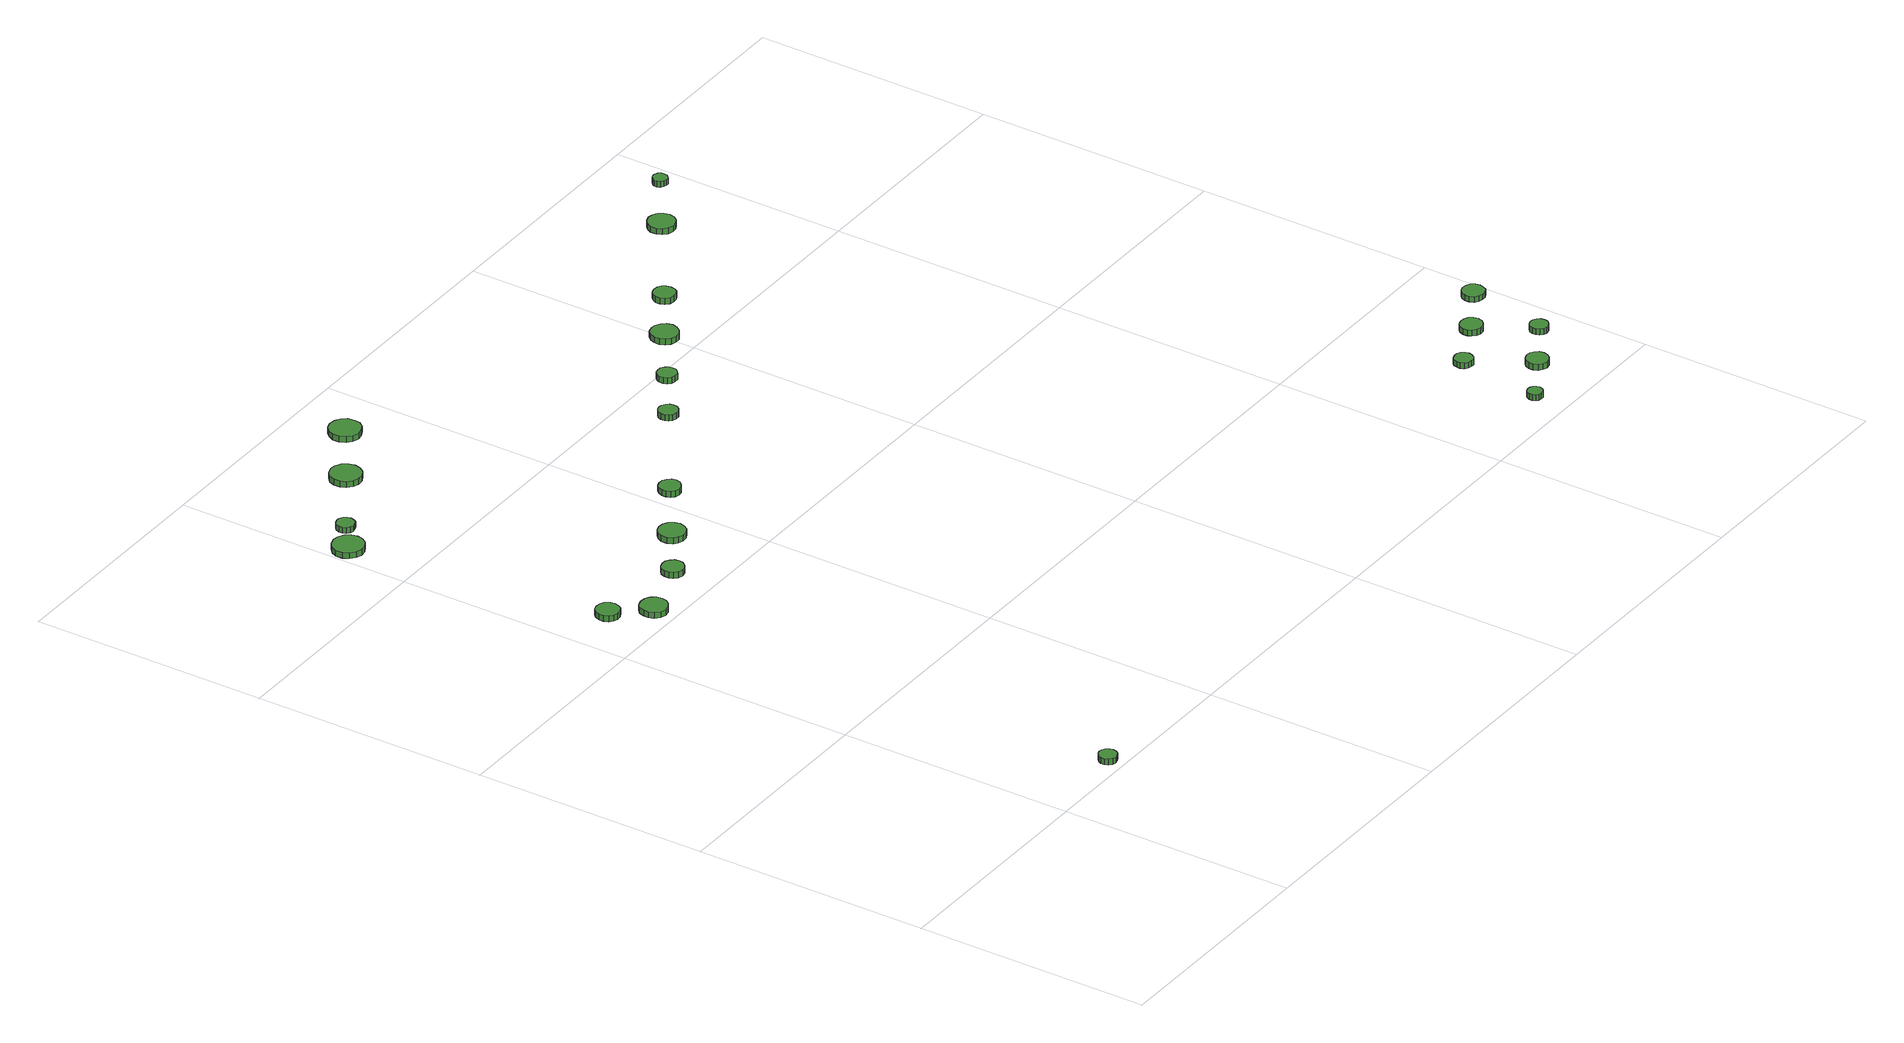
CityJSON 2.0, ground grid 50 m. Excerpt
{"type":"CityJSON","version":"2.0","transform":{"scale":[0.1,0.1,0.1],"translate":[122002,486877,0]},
"CityObjects":{
"tree1":{"type":"SolitaryVegetationObject","attributes":{"function":"something"},"geometry":[{"type":"MultiSurface","lod":"1","boundaries":[[[0,1,2,3,4,5,6,7,8,9,10,11,12,13,14]],[[15,16,17,18,19,20,21,22,23,24,25,26,27,28,29]],[[0,29,28,1]],[[1,28,27,2]],[[2,27,26,3]],[[3,26,25,4]],[[4,25,24,5]],[[5,24,23,6]],[[6,23,22,7]],[[7,22,21,8]],[[8,21,20,9]],[[9,20,19,10]],[[10,19,18,11]],[[11,18,17,12]],[[12,17,16,13]],[[13,16,15,14]],[[14,15,29,0]]]}]},
"tree2":{"type":"SolitaryVegetationObject","attributes":{"function":"something"},"geometry":[{"type":"MultiSurface","lod":"1","boundaries":[[[30,31,32,33,34,35,36,37,38,39,40,41,42,43,44]],[[45,46,47,48,49,50,51,52,53,54,55,56,57,58,59]],[[30,59,58,31]],[[31,58,57,32]],[[32,57,56,33]],[[33,56,55,34]],[[34,55,54,35]],[[35,54,53,36]],[[36,53,52,37]],[[37,52,51,38]],[[38,51,50,39]],[[39,50,49,40]],[[40,49,48,41]],[[41,48,47,42]],[[42,47,46,43]],[[43,46,45,44]],[[44,45,59,30]]]}]},
"tree3":{"type":"SolitaryVegetationObject","attributes":{"function":"something"},"geometry":[{"type":"MultiSurface","lod":"1","boundaries":[[[60,61,62,63,64,65,66,67,68,69,70,71,72,73,74]],[[75,76,77,78,79,80,81,82,83,84,85,86,87,88,89]],[[60,89,88,61]],[[61,88,87,62]],[[62,87,86,63]],[[63,86,85,64]],[[64,85,84,65]],[[65,84,83,66]],[[66,83,82,67]],[[67,82,81,68]],[[68,81,80,69]],[[69,80,79,70]],[[70,79,78,71]],[[71,78,77,72]],[[72,77,76,73]],[[73,76,75,74]],[[74,75,89,60]]]}]},
"tree4":{"type":"SolitaryVegetationObject","attributes":{"function":"something"},"geometry":[{"type":"MultiSurface","lod":"1","boundaries":[[[90,91,92,93,94,95,96,97,98,99,100,101,102,103,104]],[[105,106,107,108,109,110,111,112,113,114,115,116,117,118,119]],[[90,119,118,91]],[[91,118,117,92]],[[92,117,116,93]],[[93,116,115,94]],[[94,115,114,95]],[[95,114,113,96]],[[96,113,112,97]],[[97,112,111,98]],[[98,111,110,99]],[[99,110,109,100]],[[100,109,108,101]],[[101,108,107,102]],[[102,107,106,103]],[[103,106,105,104]],[[104,105,119,90]]]}]},
"tree5":{"type":"SolitaryVegetationObject","attributes":{"function":"something"},"geometry":[{"type":"MultiSurface","lod":"1","boundaries":[[[120,121,122,123,124,125,126,127,128,129,130,131,132,133,134]],[[135,136,137,138,139,140,141,142,143,144,145,146,147,148,149]],[[120,149,148,121]],[[121,148,147,122]],[[122,147,146,123]],[[123,146,145,124]],[[124,145,144,125]],[[125,144,143,126]],[[126,143,142,127]],[[127,142,141,128]],[[128,141,140,129]],[[129,140,139,130]],[[130,139,138,131]],[[131,138,137,132]],[[132,137,136,133]],[[133,136,135,134]],[[134,135,149,120]]]}]},
"tree6":{"type":"SolitaryVegetationObject","attributes":{"function":"something"},"geometry":[{"type":"MultiSurface","lod":"1","boundaries":[[[150,151,152,153,154,155,156,157,158,159,160,161,162,163,164]],[[165,166,167,168,169,170,171,172,173,174,175,176,177,178,179]],[[150,179,178,151]],[[151,178,177,152]],[[152,177,176,153]],[[153,176,175,154]],[[154,175,174,155]],[[155,174,173,156]],[[156,173,172,157]],[[157,172,171,158]],[[158,171,170,159]],[[159,170,169,160]],[[160,169,168,161]],[[161,168,167,162]],[[162,167,166,163]],[[163,166,165,164]],[[164,165,179,150]]]}]},
"tree7":{"type":"SolitaryVegetationObject","attributes":{"function":"something"},"geometry":[{"type":"MultiSurface","lod":"1","boundaries":[[[180,181,182,183,184,185,186,187,188,189,190,191,192,193,194]],[[195,196,197,198,199,200,201,202,203,204,205,206,207,208,209]],[[180,209,208,181]],[[181,208,207,182]],[[182,207,206,183]],[[183,206,205,184]],[[184,205,204,185]],[[185,204,203,186]],[[186,203,202,187]],[[187,202,201,188]],[[188,201,200,189]],[[189,200,199,190]],[[190,199,198,191]],[[191,198,197,192]],[[192,197,196,193]],[[193,196,195,194]],[[194,195,209,180]]]}]},
"tree8":{"type":"SolitaryVegetationObject","attributes":{"function":"something"},"geometry":[{"type":"MultiSurface","lod":"1","boundaries":[[[210,211,212,213,214,215,216,217,218,219,220,221,222,223,224]],[[225,226,227,228,229,230,231,232,233,234,235,236,237,238,239]],[[210,239,238,211]],[[211,238,237,212]],[[212,237,236,213]],[[213,236,235,214]],[[214,235,234,215]],[[215,234,233,216]],[[216,233,232,217]],[[217,232,231,218]],[[218,231,230,219]],[[219,230,229,220]],[[220,229,228,221]],[[221,228,227,222]],[[222,227,226,223]],[[223,226,225,224]],[[224,225,239,210]]]}]},
"tree9":{"type":"SolitaryVegetationObject","attributes":{"function":"something"},"geometry":[{"type":"MultiSurface","lod":"1","boundaries":[[[240,241,242,243,244,245,246,247,248,249,250,251,252,253,254]],[[255,256,257,258,259,260,261,262,263,264,265,266,267,268,269]],[[240,269,268,241]],[[241,268,267,242]],[[242,267,266,243]],[[243,266,265,244]],[[244,265,264,245]],[[245,264,263,246]],[[246,263,262,247]],[[247,262,261,248]],[[248,261,260,249]],[[249,260,259,250]],[[250,259,258,251]],[[251,258,257,252]],[[252,257,256,253]],[[253,256,255,254]],[[254,255,269,240]]]}]},
"tree10":{"type":"SolitaryVegetationObject","attributes":{"function":"something"},"geometry":[{"type":"MultiSurface","lod":"1","boundaries":[[[270,271,272,273,274,275,276,277,278,279,280,281,282,283,284]],[[285,286,287,288,289,290,291,292,293,294,295,296,297,298,299]],[[270,299,298,271]],[[271,298,297,272]],[[272,297,296,273]],[[273,296,295,274]],[[274,295,294,275]],[[275,294,293,276]],[[276,293,292,277]],[[277,292,291,278]],[[278,291,290,279]],[[279,290,289,280]],[[280,289,288,281]],[[281,288,287,282]],[[282,287,286,283]],[[283,286,285,284]],[[284,285,299,270]]]}]},
"tree11":{"type":"SolitaryVegetationObject","attributes":{"function":"something"},"geometry":[{"type":"MultiSurface","lod":"1","boundaries":[[[300,301,302,303,304,305,306,307,308,309,310,311,312,313,314]],[[315,316,317,318,319,320,321,322,323,324,325,326,327,328,329]],[[300,329,328,301]],[[301,328,327,302]],[[302,327,326,303]],[[303,326,325,304]],[[304,325,324,305]],[[305,324,323,306]],[[306,323,322,307]],[[307,322,321,308]],[[308,321,320,309]],[[309,320,319,310]],[[310,319,318,311]],[[311,318,317,312]],[[312,317,316,313]],[[313,316,315,314]],[[314,315,329,300]]]}]},
"tree12":{"type":"SolitaryVegetationObject","attributes":{"function":"something"},"geometry":[{"type":"MultiSurface","lod":"1","boundaries":[[[330,331,332,333,334,335,336,337,338,339,340,341,342,343,344]],[[345,346,347,348,349,350,351,352,353,354,355,356,357,358,359]],[[330,359,358,331]],[[331,358,357,332]],[[332,357,356,333]],[[333,356,355,334]],[[334,355,354,335]],[[335,354,353,336]],[[336,353,352,337]],[[337,352,351,338]],[[338,351,350,339]],[[339,350,349,340]],[[340,349,348,341]],[[341,348,347,342]],[[342,347,346,343]],[[343,346,345,344]],[[344,345,359,330]]]}]},
"tree13":{"type":"SolitaryVegetationObject","attributes":{"function":"something"},"geometry":[{"type":"MultiSurface","lod":"1","boundaries":[[[360,361,362,363,364,365,366,367,368,369,370,371,372,373,374]],[[375,376,377,378,379,380,381,382,383,384,385,386,387,388,389]],[[360,389,388,361]],[[361,388,387,362]],[[362,387,386,363]],[[363,386,385,364]],[[364,385,384,365]],[[365,384,383,366]],[[366,383,382,367]],[[367,382,381,368]],[[368,381,380,369]],[[369,380,379,370]],[[370,379,378,371]],[[371,378,377,372]],[[372,377,376,373]],[[373,376,375,374]],[[374,375,389,360]]]}]},
"tree14":{"type":"SolitaryVegetationObject","attributes":{"function":"something"},"geometry":[{"type":"MultiSurface","lod":"1","boundaries":[[[390,391,392,393,394,395,396,397,398,399,400,401,402,403,404]],[[405,406,407,408,409,410,411,412,413,414,415,416,417,418,419]],[[390,419,418,391]],[[391,418,417,392]],[[392,417,416,393]],[[393,416,415,394]],[[394,415,414,395]],[[395,414,413,396]],[[396,413,412,397]],[[397,412,411,398]],[[398,411,410,399]],[[399,410,409,400]],[[400,409,408,401]],[[401,408,407,402]],[[402,407,406,403]],[[403,406,405,404]],[[404,405,419,390]]]}]},
"tree15":{"type":"SolitaryVegetationObject","attributes":{"function":"something"},"geometry":[{"type":"MultiSurface","lod":"1","boundaries":[[[420,421,422,423,424,425,426,427,428,429,430,431,432,433,434]],[[435,436,437,438,439,440,441,442,443,444,445,446,447,448,449]],[[420,449,448,421]],[[421,448,447,422]],[[422,447,446,423]],[[423,446,445,424]],[[424,445,444,425]],[[425,444,443,426]],[[426,443,442,427]],[[427,442,441,428]],[[428,441,440,429]],[[429,440,439,430]],[[430,439,438,431]],[[431,438,437,432]],[[432,437,436,433]],[[433,436,435,434]],[[434,435,449,420]]]}]},
"tree16":{"type":"SolitaryVegetationObject","attributes":{"function":"something"},"geometry":[{"type":"MultiSurface","lod":"1","boundaries":[[[450,451,452,453,454,455,456,457,458,459,460,461,462,463,464]],[[465,466,467,468,469,470,471,472,473,474,475,476,477,478,479]],[[450,479,478,451]],[[451,478,477,452]],[[452,477,476,453]],[[453,476,475,454]],[[454,475,474,455]],[[455,474,473,456]],[[456,473,472,457]],[[457,472,471,458]],[[458,471,470,459]],[[459,470,469,460]],[[460,469,468,461]],[[461,468,467,462]],[[462,467,466,463]],[[463,466,465,464]],[[464,465,479,450]]]}]},
"tree17":{"type":"SolitaryVegetationObject","attributes":{"function":"something"},"geometry":[{"type":"MultiSurface","lod":"1","boundaries":[[[480,481,482,483,484,485,486,487,488,489,490,491,492,493,494]],[[495,496,497,498,499,500,501,502,503,504,505,506,507,508,509]],[[480,509,508,481]],[[481,508,507,482]],[[482,507,506,483]],[[483,506,505,484]],[[484,505,504,485]],[[485,504,503,486]],[[486,503,502,487]],[[487,502,501,488]],[[488,501,500,489]],[[489,500,499,490]],[[490,499,498,491]],[[491,498,497,492]],[[492,497,496,493]],[[493,496,495,494]],[[494,495,509,480]]]}]},
"tree18":{"type":"SolitaryVegetationObject","attributes":{"function":"something"},"geometry":[{"type":"MultiSurface","lod":"1","boundaries":[[[510,511,512,513,514,515,516,517,518,519,520,521,522,523,524]],[[525,526,527,528,529,530,531,532,533,534,535,536,537,538,539]],[[510,539,538,511]],[[511,538,537,512]],[[512,537,536,513]],[[513,536,535,514]],[[514,535,534,515]],[[515,534,533,516]],[[516,533,532,517]],[[517,532,531,518]],[[518,531,530,519]],[[519,530,529,520]],[[520,529,528,521]],[[521,528,527,522]],[[522,527,526,523]],[[523,526,525,524]],[[524,525,539,510]]]}]},
"tree19":{"type":"SolitaryVegetationObject","attributes":{"function":"something"},"geometry":[{"type":"MultiSurface","lod":"1","boundaries":[[[540,541,542,543,544,545,546,547,548,549,550,551,552,553,554]],[[555,556,557,558,559,560,561,562,563,564,565,566,567,568,569]],[[540,569,568,541]],[[541,568,567,542]],[[542,567,566,543]],[[543,566,565,544]],[[544,565,564,545]],[[545,564,563,546]],[[546,563,562,547]],[[547,562,561,548]],[[548,561,560,549]],[[549,560,559,550]],[[550,559,558,551]],[[551,558,557,552]],[[552,557,556,553]],[[553,556,555,554]],[[554,555,569,540]]]}]},
"tree20":{"type":"SolitaryVegetationObject","attributes":{"function":"something"},"geometry":[{"type":"MultiSurface","lod":"1","boundaries":[[[570,571,572,573,574,575,576,577,578,579,580,581,582,583,584]],[[585,586,587,588,589,590,591,592,593,594,595,596,597,598,599]],[[570,599,598,571]],[[571,598,597,572]],[[572,597,596,573]],[[573,596,595,574]],[[574,595,594,575]],[[575,594,593,576]],[[576,593,592,577]],[[577,592,591,578]],[[578,591,590,579]],[[579,590,589,580]],[[580,589,588,581]],[[581,588,587,582]],[[582,587,586,583]],[[583,586,585,584]],[[584,585,599,570]]]}]},
"tree21":{"type":"SolitaryVegetationObject","attributes":{"function":"something"},"geometry":[{"type":"MultiSurface","lod":"1","boundaries":[[[600,601,602,603,604,605,606,607,608,609,610,611,612,613,614]],[[615,616,617,618,619,620,621,622,623,624,625,626,627,628,629]],[[600,629,628,601]],[[601,628,627,602]],[[602,627,626,603]],[[603,626,625,604]],[[604,625,624,605]],[[605,624,623,606]],[[606,623,622,607]],[[607,622,621,608]],[[608,621,620,609]],[[609,620,619,610]],[[610,619,618,611]],[[611,618,617,612]],[[612,617,616,613]],[[613,616,615,614]],[[614,615,629,600]]]}]},
"tree22":{"type":"SolitaryVegetationObject","attributes":{"function":"something"},"geometry":[{"type":"MultiSurface","lod":"1","boundaries":[[[630,631,632,633,634,635,636,637,638,639,640,641,642,643,644]],[[645,646,647,648,649,650,651,652,653,654,655,656,657,658,659]],[[630,659,658,631]],[[631,658,657,632]],[[632,657,656,633]],[[633,656,655,634]],[[634,655,654,635]],[[635,654,653,636]],[[636,653,652,637]],[[637,652,651,638]],[[638,651,650,639]],[[639,650,649,640]],[[640,649,648,641]],[[641,648,647,642]],[[642,647,646,643]],[[643,646,645,644]],[[644,645,659,630]]]}]}
},
"vertices":[
[208,29,22],[206,36,22],[202,43,22],[195,47,22],[187,48,22],[180,45,22],[174,40,22],[171,33,22],[171,25,22],[174,18,22],[180,12,22],[187,10,22],[195,11,22],[202,15,22],[206,21,22],[206,21,9],[202,15,9],[195,11,9],[187,10,9],[180,12,9],[174,18,9],[171,25,9],[171,33,9],[174,40,9],[180,45,9],[187,48,9],[195,47,9],[202,43,9],[206,36,9],[208,29,9],
[131,1108,19],[129,1117,19],[123,1126,19],[114,1131,19],[104,1132,19],[94,1129,19],[87,1122,19],[83,1113,19],[83,1102,19],[87,1093,19],[94,1086,19],[104,1083,19],[114,1084,19],[123,1089,19],[129,1098,19],[129,1098,6],[123,1089,6],[114,1084,6],[104,1083,6],[94,1086,6],[87,1093,6],[83,1102,6],[83,1113,6],[87,1122,6],[94,1129,6],[104,1132,6],[114,1131,6],[123,1126,6],[129,1117,6],[131,1108,6],
[193,1041,21],[191,1053,21],[184,1062,21],[174,1068,21],[162,1069,21],[151,1066,21],[142,1058,21],[138,1047,21],[138,1036,21],[142,1025,21],[151,1017,21],[162,1013,21],[174,1015,21],[184,1021,21],[191,1030,21],[191,1030,8],[184,1021,8],[174,1015,8],[162,1013,8],[151,1017,8],[142,1025,8],[138,1036,8],[138,1047,8],[142,1058,8],[151,1066,8],[162,1069,8],[174,1068,8],[184,1062,8],[191,1053,8],[193,1041,8],
[72,1651,14],[69,1664,14],[61,1675,14],[49,1682,14],[36,1683,14],[23,1679,14],[13,1670,14],[7,1658,14],[7,1644,14],[13,1632,14],[23,1623,14],[36,1619,14],[49,1620,14],[61,1627,14],[69,1638,14],[69,1638,1],[61,1627,1],[49,1620,1],[36,1619,1],[23,1623,1],[13,1632,1],[7,1644,1],[7,1658,1],[13,1670,1],[23,1679,1],[36,1683,1],[49,1682,1],[61,1675,1],[69,1664,1],[72,1651,1],
[119,1697,14],[117,1705,14],[113,1711,14],[106,1715,14],[98,1716,14],[91,1713,14],[85,1708,14],[82,1701,14],[82,1693,14],[85,1686,14],[91,1681,14],[98,1679,14],[106,1680,14],[113,1683,14],[117,1690,14],[117,1690,1],[113,1683,1],[106,1680,1],[98,1679,1],[91,1681,1],[85,1686,1],[82,1693,1],[82,1701,1],[85,1708,1],[91,1713,1],[98,1716,1],[106,1715,1],[113,1711,1],[117,1705,1],[119,1697,1],
[322,1086,22],[320,1096,22],[314,1103,22],[306,1108,22],[297,1109,22],[287,1106,22],[280,1100,22],[277,1091,22],[277,1081,22],[280,1073,22],[287,1066,22],[297,1063,22],[306,1064,22],[314,1069,22],[320,1077,22],[320,1077,9],[314,1069,9],[306,1064,9],[297,1063,9],[287,1066,9],[280,1073,9],[277,1081,9],[277,1091,9],[280,1100,9],[287,1106,9],[297,1109,9],[306,1108,9],[314,1103,9],[320,1096,9],[322,1086,9],
[437,1160,20],[434,1171,20],[427,1181,20],[417,1187,20],[405,1188,20],[394,1184,20],[386,1177,20],[381,1166,20],[381,1154,20],[386,1143,20],[394,1136,20],[405,1132,20],[417,1133,20],[427,1139,20],[434,1149,20],[434,1149,7],[427,1139,7],[417,1133,7],[405,1132,7],[394,1136,7],[386,1143,7],[381,1154,7],[381,1166,7],[386,1177,7],[394,1184,7],[405,1188,7],[417,1187,7],[427,1181,7],[434,1171,7],[437,1160,7],
[279,1793,16],[276,1806,16],[268,1817,16],[256,1824,16],[243,1825,16],[230,1821,16],[220,1812,16],[215,1800,16],[215,1786,16],[220,1774,16],[230,1765,16],[243,1761,16],[256,1762,16],[268,1769,16],[276,1780,16],[276,1780,3],[268,1769,3],[256,1762,3],[243,1761,3],[230,1765,3],[220,1774,3],[215,1786,3],[215,1800,3],[220,1812,3],[230,1821,3],[243,1825,3],[256,1824,3],[268,1817,3],[276,1806,3],[279,1793,3],
[563,1252,20],[561,1261,20],[555,1268,20],[547,1273,20],[538,1274,20],[529,1271,20],[523,1265,20],[519,1256,20],[519,1247,20],[523,1238,20],[529,1232,20],[538,1229,20],[547,1230,20],[555,1235,20],[561,1243,20],[561,1243,7],[555,1235,7],[547,1230,7],[538,1229,7],[529,1232,7],[523,1238,7],[519,1247,7],[519,1256,7],[523,1265,7],[529,1271,7],[538,1274,7],[547,1273,7],[555,1268,7],[561,1261,7],[563,1252,7],
[414,1883,15],[412,1897,15],[404,1908,15],[392,1914,15],[379,1916,15],[366,1912,15],[356,1902,15],[350,1890,15],[350,1877,15],[356,1864,15],[366,1855,15],[379,1851,15],[392,1853,15],[404,1859,15],[412,1870,15],[412,1870,2],[404,1859,2],[392,1853,2],[379,1851,2],[366,1855,2],[356,1864,2],[350,1877,2],[350,1890,2],[356,1902,2],[366,1912,2],[379,1916,2],[392,1914,2],[404,1908,2],[412,1897,2],[414,1883,2],
[786,1404,19],[785,1412,19],[780,1418,19],[772,1423,19],[764,1424,19],[756,1421,19],[750,1415,19],[747,1408,19],[747,1399,19],[750,1392,19],[756,1386,19],[764,1384,19],[772,1384,19],[780,1389,19],[785,1395,19],[785,1395,6],[780,1389,6],[772,1384,6],[764,1384,6],[756,1386,6],[750,1392,6],[747,1399,6],[747,1408,6],[750,1415,6],[756,1421,6],[764,1424,6],[772,1423,6],[780,1418,6],[785,1412,6],[786,1404,6],
[896,1478,19],[895,1487,19],[890,1493,19],[883,1498,19],[874,1498,19],[866,1496,19],[860,1490,19],[857,1483,19],[857,1474,19],[860,1467,19],[866,1461,19],[874,1459,19],[883,1459,19],[890,1464,19],[895,1470,19],[895,1470,6],[890,1464,6],[883,1459,6],[874,1459,6],[866,1461,6],[860,1467,6],[857,1474,6],[857,1483,6],[860,1490,6],[866,1496,6],[874,1498,6],[883,1498,6],[890,1493,6],[895,1487,6],[896,1478,6],
[1024,1562,20],[1021,1574,20],[1014,1583,20],[1004,1589,20],[993,1590,20],[981,1587,20],[973,1579,20],[968,1568,20],[968,1556,20],[973,1546,20],[981,1538,20],[993,1534,20],[1004,1535,20],[1014,1541,20],[1021,1551,20],[1021,1551,7],[1014,1541,7],[1004,1535,7],[993,1534,7],[981,1538,7],[973,1546,7],[968,1556,7],[968,1568,7],[973,1579,7],[981,1587,7],[993,1590,7],[1004,1589,7],[1014,1583,7],[1021,1574,7],[1024,1562,7],
[1135,1639,20],[1133,1649,20],[1128,1656,20],[1120,1661,20],[1110,1662,20],[1101,1659,20],[1094,1653,20],[1090,1644,20],[1090,1635,20],[1094,1626,20],[1101,1619,20],[1110,1617,20],[1120,1618,20],[1128,1622,20],[1133,1630,20],[1133,1630,7],[1128,1622,7],[1120,1618,7],[1110,1617,7],[1101,1619,7],[1094,1626,7],[1090,1635,7],[1090,1644,7],[1094,1653,7],[1101,1659,7],[1110,1662,7],[1120,1661,7],[1128,1656,7],[1133,1649,7],[1135,1639,7],
[1739,68,20],[1737,74,20],[1733,79,20],[1728,82,20],[1721,83,20],[1715,81,20],[1711,77,20],[1708,71,20],[1708,64,20],[1711,58,20],[1715,54,20],[1721,52,20],[1728,53,20],[1733,56,20],[1737,61,20],[1737,61,7],[1733,56,7],[1728,53,7],[1721,52,7],[1715,54,7],[1711,58,7],[1708,64,7],[1708,71,7],[1711,77,7],[1715,81,7],[1721,83,7],[1728,82,7],[1733,79,7],[1737,74,7],[1739,68,7],
[1768,246,19],[1766,254,19],[1761,261,19],[1755,265,19],[1747,265,19],[1739,263,19],[1733,258,19],[1730,250,19],[1730,243,19],[1733,235,19],[1739,230,19],[1747,228,19],[1755,228,19],[1761,232,19],[1766,239,19],[1766,239,6],[1761,232,6],[1755,228,6],[1747,228,6],[1739,230,6],[1733,235,6],[1730,243,6],[1730,250,6],[1733,258,6],[1739,263,6],[1747,265,6],[1755,265,6],[1761,261,6],[1766,254,6],[1768,246,6],
[1351,1784,20],[1348,1795,20],[1341,1805,20],[1331,1810,20],[1320,1812,20],[1308,1808,20],[1300,1800,20],[1295,1790,20],[1295,1778,20],[1300,1767,20],[1308,1759,20],[1320,1756,20],[1331,1757,20],[1341,1763,20],[1348,1772,20],[1348,1772,7],[1341,1763,7],[1331,1757,7],[1320,1756,7],[1308,1759,7],[1300,1767,7],[1295,1778,7],[1295,1790,7],[1300,1800,7],[1308,1808,7],[1320,1812,7],[1331,1810,7],[1341,1805,7],[1348,1795,7],[1351,1784,7],
[1846,128,20],[1844,138,20],[1838,145,20],[1830,150,20],[1821,151,20],[1811,148,20],[1804,142,20],[1800,133,20],[1800,123,20],[1804,114,20],[1811,108,20],[1821,105,20],[1830,106,20],[1838,111,20],[1844,119,20],[1844,119,7],[1838,111,7],[1830,106,7],[1821,105,7],[1811,108,7],[1804,114,7],[1800,123,7],[1800,133,7],[1804,142,7],[1811,148,7],[1821,151,7],[1830,150,7],[1838,145,7],[1844,138,7],[1846,128,7],
[1881,300,19],[1879,310,19],[1873,318,19],[1865,322,19],[1855,323,19],[1846,320,19],[1839,314,19],[1835,305,19],[1835,295,19],[1839,287,19],[1846,280,19],[1855,277,19],[1865,278,19],[1873,283,19],[1879,291,19],[1879,291,6],[1873,283,6],[1865,278,6],[1855,277,6],[1846,280,6],[1839,287,6],[1835,295,6],[1835,305,6],[1839,314,6],[1846,320,6],[1855,323,6],[1865,322,6],[1873,318,6],[1879,310,6],[1881,300,6],
[1945,192,20],[1944,200,20],[1939,206,20],[1932,210,20],[1924,211,20],[1917,208,20],[1911,203,20],[1908,196,20],[1908,188,20],[1911,181,20],[1917,175,20],[1924,173,20],[1932,174,20],[1939,178,20],[1944,184,20],[1944,184,7],[1939,178,7],[1932,174,7],[1924,173,7],[1917,175,7],[1911,181,7],[1908,188,7],[1908,196,7],[1911,203,7],[1917,208,7],[1924,211,7],[1932,210,7],[1939,206,7],[1944,200,7],[1945,192,7],
[1468,1873,19],[1467,1879,19],[1463,1884,19],[1458,1887,19],[1452,1888,19],[1446,1886,19],[1441,1882,19],[1438,1876,19],[1438,1870,19],[1441,1864,19],[1446,1860,19],[1452,1858,19],[1458,1858,19],[1463,1862,19],[1467,1867,19],[1467,1867,6],[1463,1862,6],[1458,1858,6],[1452,1858,6],[1446,1860,6],[1441,1864,6],[1438,1870,6],[1438,1876,6],[1441,1882,6],[1446,1886,6],[1452,1888,6],[1458,1887,6],[1463,1884,6],[1467,1879,6],[1468,1873,6],
[1983,363,19],[1981,372,19],[1976,380,19],[1967,385,19],[1958,386,19],[1948,383,19],[1941,377,19],[1937,368,19],[1937,358,19],[1941,349,19],[1948,343,19],[1958,340,19],[1967,341,19],[1976,346,19],[1981,354,19],[1981,354,7],[1976,346,7],[1967,341,7],[1958,340,7],[1948,343,7],[1941,349,7],[1937,358,7],[1937,368,7],[1941,377,7],[1948,383,7],[1958,386,7],[1967,385,7],[1976,380,7],[1981,372,7],[1983,363,7]
]}
